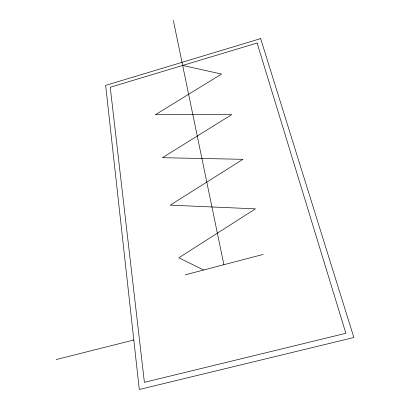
<?xml version="1.0" encoding="UTF-8"?>
<svg xmlns="http://www.w3.org/2000/svg" width="410" height="410" viewBox="0 0 410 410"><rect width="100%" height="100%" fill="white"/><g stroke="black" fill="none" stroke-linecap="round" stroke-linejoin="round"><path stroke-width="0.61" d="M185.223 274.828L263.128 254.441M56.129 359.565L133.809 339.998M182.66 65.446L221.533 74.061L155.385 114.718L231.732 114.605L162.437 157.707L242.976 159.311L170.212 205.154L255.44 208.854L178.842 257.793L203.683 270M173.358 20.5L223.891 264.711M260.642 38.622L105.647 85.393L139.287 389.5L353.871 337.507L260.642 38.622M257.116 43.024L110.234 87.258L144.397 382.335L345.876 333.294L257.116 43.024"/></g></svg>
